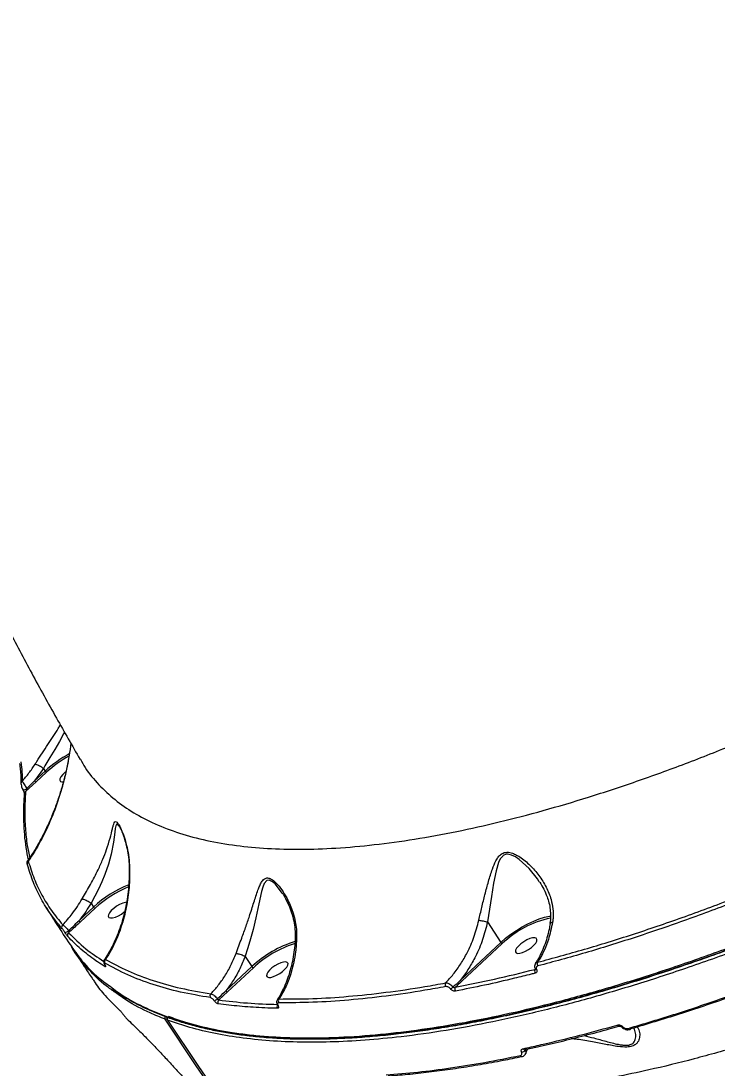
# Model space of a CAD drawing. Header units: millimetres. Extents: x -6104 to 7803, y -6013 to 4803.
# Drawn here: x 214.3 to 464.6, y -1848 to -1471.7 of the extents above; entities that cross this region are included whole.
import ezdxf

# ---------------------------------------------------------------- set-up
doc = ezdxf.new("R2010")
doc.units = ezdxf.units.MM
for name, color, linetype in [('DIKOM_ОБЪЕКТ', 7, 'Continuous'), ('DIKOM_РАЗМЕР_ЗОНА', 7, 'Continuous'), ('DIKOM_РАЗМЕР_ОБЪЕКТА', 7, 'Continuous')]:
    doc.layers.add(name, color=color, linetype=linetype)
doc.styles.add('style1', font='arial.ttf', dxfattribs={"width": 0.8})
doc.dimstyles.new('1-50', dxfattribs={"dimtxt": 300, "dimasz": 200, "dimexe": 100, "dimexo": 0, "dimgap": 100, "dimtad": 1, "dimtxsty": 'style1', "dimcen": 200, "dimclrd": 7, "dimclre": 7, "dimclrt": 7, "dimadec": 1, "dimazin": 2, "dimtfac": 1, "dimtmove": 0, "dimatfit": 2, "dimfxl": 0, "dimlwd": 25, "dimlwe": 18, "dimarcsym": 0})

# ---------------------------------------------------------------- blocks, each defined once
blk = doc.blocks.new('*D10')
at = {"layer": 'Defpoints', "color": 0, "transparency": 16777216}
for p in [(-4094.65, -224.49), (3111.63, -1726.03), (3111.63, -4948.58)]:
    blk.add_point(p, dxfattribs=at)
at = {"layer": 'DIKOM_РАЗМЕР_ОБЪЕКТА', "color": 7, "lineweight": 18, "transparency": 16777216}
for p, q in [((-4094.65, -224.49), (-4094.65, -5048.58)), ((3111.63, -1726.03), (3111.63, -5048.58))]:
    blk.add_line(p, q, dxfattribs=at)
at = {"layer": 'DIKOM_РАЗМЕР_ОБЪЕКТА', "color": 7, "lineweight": 25, "transparency": 16777216}
blk.add_line((-3894.65, -4948.58), (2911.63, -4948.58), dxfattribs=at)
at = {"layer": 'DIKOM_РАЗМЕР_ОБЪЕКТА', "color": 7, "transparency": 16777216}
for points in [[(-3894.65, -4915.24), (-3894.65, -4981.91), (-4094.65, -4948.58)], [(2911.63, -4915.24), (2911.63, -4981.91), (3111.63, -4948.58)]]:
    blk.add_solid(points, dxfattribs=at)
at = {"layer": 'DIKOM_РАЗМЕР_ОБЪЕКТА', "color": 7, "transparency": 16777216, "insert": (-134.24, -4695.4), "char_height": 300, "attachment_point": 5, "style": 'style1'}
blk.add_mtext('7200', dxfattribs=at)
blk = doc.blocks.new('*D12')
at = {"layer": 'Defpoints', "color": 0, "transparency": 16777216}
for p in [(-6103.62, -69.94), (4675.35, -1132.87), (4675.35, -5913.06)]:
    blk.add_point(p, dxfattribs=at)
at = {"layer": 'DIKOM_РАЗМЕР_ЗОНА', "color": 7, "lineweight": 18, "transparency": 16777216}
for p, q in [((-6103.62, -69.94), (-6103.62, -6013.06)), ((4675.35, -1132.87), (4675.35, -6013.06))]:
    blk.add_line(p, q, dxfattribs=at)
at = {"layer": 'DIKOM_РАЗМЕР_ЗОНА', "color": 7, "lineweight": 25, "transparency": 16777216}
blk.add_line((-5903.62, -5913.06), (4475.35, -5913.06), dxfattribs=at)
at = {"layer": 'DIKOM_РАЗМЕР_ЗОНА', "color": 7, "transparency": 16777216}
for points in [[(-5903.62, -5879.73), (-5903.62, -5946.4), (-6103.62, -5913.06)], [(4475.35, -5879.73), (4475.35, -5946.4), (4675.35, -5913.06)]]:
    blk.add_solid(points, dxfattribs=at)
at = {"layer": 'DIKOM_РАЗМЕР_ЗОНА', "color": 7, "transparency": 16777216, "insert": (271.51, -5659.89), "char_height": 300, "attachment_point": 5, "style": 'style1'}
blk.add_mtext('10800', dxfattribs=at)

msp = doc.modelspace()

# ---------------------------------------------------------------- linework, layer by layer
at = {"layer": 'DIKOM_ОБЪЕКТ', "color": 7, "linetype": 'Continuous', "lineweight": 15}
for p, q in [((222.371, -1740.389), (219.181, -1744.819)), ((219.181, -1744.819), (222.964, -1741.3)), ((223.488, -1741.711), (219.705, -1745.23)), ((222.369, -1740.386), (222.371, -1740.389)), ((222.371, -1740.389), (222.964, -1741.3)), ((219.705, -1745.23), (215.943, -1748.711)), ((216.343, -1747.532), (219.181, -1744.819)), ((215.008, -1748.084), (215.005, -1748.076)), ((249.573, -1761.117), (249.499, -1761.013)), ((400.739, -1781.292), (400.639, -1781.125)), ((235.134, -1795.081), (240.403, -1790.179)), ((240.928, -1790.589), (235.658, -1795.492)), ((239.496, -1788.784), (239.499, -1788.787)), ((239.499, -1788.787), (240.403, -1790.179)), ((382.006, -1795.545), (386.797, -1802.921)), ((232.88, -1805.192), (233.124, -1805.565)), ((372.266, -1816.439), (386.797, -1802.921)), ((387.322, -1803.331), (372.79, -1816.85)), ((294.912, -1807.9), (297.302, -1811.579)), ((287.974, -1820.257), (297.302, -1811.579)), ((297.827, -1811.99), (288.499, -1820.667)), ((399.117, -1812.579), (399.161, -1812.52)), ((399.117, -1812.579), (399.204, -1812.533)), ((288.499, -1820.667), (285.361, -1823.568)), ((306.485, -1825.439), (306.48, -1825.429)), ((394.465, -1843.901), (394.425, -1843.911)), ((395.464, -1841.45), (395.498, -1841.447))]:
    msp.add_line(p, q, dxfattribs=at)
at = {"layer": 'DIKOM_ОБЪЕКТ', "color": 7, "linetype": 'Continuous', "lineweight": 15, "flags": 128}
for points in [[(229.897, -1727.276), (229.576, -1727.942), (228.094, -1730.68), (226.409, -1733.613), (224.697, -1736.494), (222.915, -1739.469), (222.369, -1740.386), (222.369, -1740.386), (222.369, -1740.386)], [(230.377, -1741.622), (230.194, -1741.766), (229.318, -1742.563), (228.667, -1743.348), (228.293, -1744.058), (228.226, -1744.635), (228.473, -1745.031), (229.013, -1745.216), (229.471, -1745.218)], [(214.278, -1745.568), (214.276, -1745.595), (214.275, -1745.628)], [(249.499, -1761.013), (249.142, -1760.509), (248.695, -1760.326), (248.374, -1760.941), (248.201, -1761.976), (248.059, -1763.268), (247.588, -1766.921), (246.759, -1771.139), (245.756, -1774.719), (244.412, -1778.509), (243.33, -1781.098), (242.113, -1783.722), (240.823, -1786.284), (239.497, -1788.783), (239.496, -1788.784), (239.496, -1788.784)], [(400.639, -1781.125), (400.02, -1780.091), (397, -1776.317), (393.462, -1773.096), (392.09, -1772.176), (390.658, -1771.488), (389.211, -1771.2), (388.791, -1771.229), (387.698, -1771.669), (387.48, -1771.841), (386.633, -1772.894), (386.02, -1774.198), (385.138, -1777.176), (384.229, -1781.659), (383.439, -1786.405), (382.713, -1790.935), (382, -1795.535), (381.999, -1795.539), (381.999, -1795.539)], [(216.591, -1774.959), (216.513, -1774.802), (216.491, -1774.734)], [(308.19, -1785.16), (306.564, -1782.902), (305.639, -1781.891), (304.683, -1781.073), (303.558, -1780.523), (302.619, -1780.641), (301.698, -1781.768), (301.205, -1783.064), (300.807, -1784.555), (299.837, -1789.042), (298.771, -1794.034), (297.749, -1798.194), (296.559, -1802.503), (295.749, -1805.205), (294.907, -1807.893), (294.907, -1807.895), (294.907, -1807.895)], [(252.282, -1788.486), (251.82, -1788.537), (250.845, -1788.802), (249.764, -1789.269), (248.664, -1789.901), (247.634, -1790.645), (246.758, -1791.442), (246.106, -1792.227), (245.732, -1792.937), (245.666, -1793.513), (245.913, -1793.91), (246.453, -1794.095), (247.242, -1794.053), (248.217, -1793.788), (249.298, -1793.321), (250.398, -1792.689), (251.428, -1791.945), (251.605, -1791.799)], [(386.797, -1802.921), (388.525, -1801.418), (390.408, -1799.964), (392.406, -1798.59), (394.474, -1797.325), (396.568, -1796.197), (398.643, -1795.231), (400.653, -1794.448), (402.555, -1793.864), (404.308, -1793.492), (404.748, -1793.43)], [(399.723, -1802.395), (399.79, -1801.819), (399.543, -1801.422), (399.003, -1801.237), (398.214, -1801.279), (397.239, -1801.544), (396.158, -1802.011), (395.058, -1802.643), (394.028, -1803.387), (393.152, -1804.184), (392.5, -1804.969), (392.126, -1805.678), (392.06, -1806.255), (392.307, -1806.652), (392.847, -1806.837), (393.636, -1806.795), (394.611, -1806.53), (395.692, -1806.062), (396.792, -1805.431), (397.822, -1804.687), (398.698, -1803.89), (399.349, -1803.105), (399.723, -1802.395)], [(310.228, -1811.054), (310.295, -1810.477), (310.048, -1810.081), (309.508, -1809.896), (308.719, -1809.937), (307.744, -1810.203), (306.663, -1810.67), (305.563, -1811.301), (304.533, -1812.046), (303.657, -1812.843), (303.005, -1813.628), (302.631, -1814.337), (302.565, -1814.914), (302.812, -1815.311), (303.352, -1815.496), (304.141, -1815.454), (305.116, -1815.189), (306.197, -1814.721), (307.297, -1814.09), (308.327, -1813.346), (309.203, -1812.549), (309.854, -1811.764), (310.228, -1811.054)], [(244.47, -1810.963), (244.425, -1810.919), (244.401, -1810.883)], [(399.668, -1812.656), (399.513, -1812.66), (399.381, -1812.64), (399.278, -1812.597), (399.209, -1812.532), (399.194, -1812.508)], [(288.102, -1862.919), (276.997, -1846.83), (266.167, -1830.513)], [(266.907, -1830.761), (266.922, -1830.78), (266.988, -1830.822)], [(266.988, -1830.822), (277.819, -1847.138), (288.923, -1863.228)], [(430.292, -1833.272), (430.316, -1833.29), (430.352, -1833.302), (430.399, -1833.304), (430.455, -1833.296), (430.519, -1833.278), (430.592, -1833.25), (430.671, -1833.213)]]:
    msp.add_lwpolyline(points, dxfattribs=at)
at = {"layer": 'DIKOM_ОБЪЕКТ', "color": 7, "linetype": 'Continuous', "lineweight": 15}
for centre, radius, start, end in [((252.206, -1773.343), 43.381, 118.26369, 132.38376), ((251.752, -1772.663), 41.915, 118.83456, 132.40101), ((223.732, -1740.859), 0.886, 209.86768, 254.02981), ((215.12, -1745.666), 0.848, 117.39835, 173.4105), ((219.949, -1744.378), 0.885, 209.86576, 254.04788), ((214.968, -1746.095), 1.989, 271.16777, 313.73988), ((216.324, -1749.498), 0.875, 115.78983, 173.30744), ((217.4, -1774.505), 0.938, 121.53531, 194.16426), ((268.983, -1821.264), 42.226, 112.1804, 132.59533), ((268.796, -1820.972), 41.228, 112.56889, 132.52882), ((241.171, -1789.738), 0.886, 209.86768, 254.02981), ((412.17, -1829.251), 35.907, 102.06991, 133.79064), ((229.879, -1797.366), 0.988, 124.92205, 210.12226), ((229.707, -1796.986), 2.363, 278.75516, 313.99274), ((235.902, -1794.64), 0.886, 209.86768, 254.02981), ((231.956, -1800.25), 0.994, 122.72116, 210.1228), ((324.793, -1841.139), 40.367, 107.22156, 132.92343), ((324.394, -1840.494), 38.966, 107.25761, 132.98614), ((387.565, -1802.479), 0.886, 209.86768, 254.02981), ((245.343, -1809.813), 1.036, 128.37196, 210.19525), ((401.26, -1810.589), 1.355, 155.18585, 214.28882), ((245.335, -1811.098), 0.98, 166.32877, 211.3966), ((298.07, -1811.138), 0.886, 209.86768, 254.02981), ((400.283, -1813.199), 1.32, 152.0119, 214.7327), ((368.06, -1818.089), 1.272, 149.37041, 213.50339), ((373.034, -1815.998), 0.886, 209.86474, 254.03275), ((283.336, -1822.162), 1.115, 135.24275, 211.082), ((288.743, -1819.816), 0.886, 209.86072, 254.03677), ((367.412, -1816.691), 3.178, 294.18758, 315.38048), ((371.505, -1819.696), 1.256, 147.01104, 213.96464), ((282.906, -1821.076), 2.911, 287.36669, 314.08093), ((286.121, -1824.383), 1.115, 132.9859, 211.26919), ((307.942, -1823.986), 1.158, 139.33725, 211.80104), ((307.472, -1825.965), 1.17, 149.23095, 211.54216), ((306.749, -1825.268), 0.314, 212.95467, 264.24808), ((267.055, -1829.966), 1.043, 152.74177, 211.60965), ((266.309, -1829.554), 0.97, 261.59817, 298.0195), ((267.745, -1830.215), 1, 151.89883, 213.05726), ((267.88, -1830.274), 1.047, 151.74637, 211.58993), ((429.195, -1832.345), 0.634, 204.5772, 279.08523), ((433.242, -1833.518), 0.646, 205.1194, 276.04644), ((433.197, -1833.781), 0.396, 286.62888, 325.30332), ((394.356, -1843.236), 0.678, 207.38876, 275.79496), ((394.258, -1840.735), 1.574, 270.62709, 332.74334), ((395.383, -1840.787), 0.666, 206.72444, 278.79192)]:
    msp.add_arc(centre, radius, start, end, dxfattribs=at)
for points, knots in [([(97.814, -1328.169), (97.937, -1329.315), (98.689, -1336.301), (100.373, -1349.11), (102.883, -1366.594), (105.734, -1384.059), (108.89, -1401.501), (112.36, -1418.916), (116.141, -1436.299), (120.232, -1453.645), (124.633, -1470.949), (129.344, -1488.207), (134.362, -1505.415), (139.687, -1522.566), (145.318, -1539.657), (151.253, -1556.683), (157.491, -1573.64), (164.031, -1590.521), (170.871, -1607.323), (178.009, -1624.041), (185.444, -1640.671), (193.173, -1657.206), (201.196, -1673.644), (209.508, -1689.979), (218.115, -1706.204), (226.772, -1721.935), (232.692, -1732.193), (235.542, -1737.131)], [0, 0, 0, 0, 0.0080361, 0.0490173, 0.0900369, 0.1310959, 0.172195, 0.2133349, 0.2545163, 0.2957395, 0.3370052, 0.3783137, 0.4196651, 0.4610598, 0.5024977, 0.543979, 0.5855034, 0.6270708, 0.668681, 0.7103336, 0.7520284, 0.7937647, 0.835542, 0.8773599, 0.9192173, 0.9611139, 1, 1, 1, 1]), ([(892.812, -1505.842), (890.702, -1508.605), (885.018, -1516.048), (874.986, -1528.34), (862.532, -1542.709), (849.086, -1557.324), (834.67, -1572.141), (819.307, -1587.112), (803.336, -1601.908), (786.827, -1616.482), (769.858, -1630.793), (752.154, -1645.074), (733.745, -1659.274), (714.68, -1673.339), (695.377, -1686.961), (675.91, -1700.102), (656.351, -1712.739), (636.382, -1725.076), (616.057, -1737.058), (595.438, -1748.632), (574.98, -1759.544), (554.749, -1769.772), (534.805, -1779.31), (514.823, -1788.312), (494.873, -1796.725), (475.026, -1804.503), (455.718, -1811.475), (437.005, -1817.636), (418.924, -1822.999), (401.182, -1827.652), (383.856, -1831.547), (367.018, -1834.652), (351.715, -1836.802), (337.875, -1838.132), (325.397, -1838.777), (313.481, -1838.812), (302.169, -1838.227), (291.579, -1837.031), (281.761, -1835.234), (273.613, -1833.144), (268.905, -1831.494), (266.988, -1830.822)], [0, 0, 0, 0, 0.0156522, 0.0421681, 0.0687043, 0.0952203, 0.1225063, 0.1498146, 0.1771006, 0.2036165, 0.2301528, 0.2566687, 0.2839548, 0.3112631, 0.3385491, 0.365065, 0.3916013, 0.4181172, 0.4454032, 0.4727115, 0.4999976, 0.5265134, 0.5530497, 0.5795655, 0.6068517, 0.6341599, 0.661446, 0.6879619, 0.714498, 0.7410139, 0.7682999, 0.7956082, 0.8228942, 0.8459723, 0.8690774, 0.8921825, 0.9155065, 0.9388306, 0.9615638, 0.9843486, 1, 1, 1, 1]), ([(865.948, -1592.936), (862.314, -1596.787), (855.043, -1604.494), (843.404, -1616.119), (831.269, -1627.754), (818.441, -1639.533), (804.931, -1651.427), (790.745, -1663.408), (776.107, -1675.282), (760.623, -1687.353), (744.283, -1699.574), (727.1, -1711.89), (709.405, -1724.045), (691.237, -1735.986), (672.65, -1747.666), (654.074, -1758.813), (635.575, -1769.401), (617.213, -1779.418), (598.668, -1789.039), (579.996, -1798.212), (561.261, -1806.892), (542.892, -1814.882), (524.943, -1822.17), (507.457, -1828.761), (490.135, -1834.77), (473.044, -1840.149), (456.253, -1844.862), (441.19, -1848.546), (427.78, -1851.365), (415.881, -1853.488), (404.346, -1855.152), (393.217, -1856.348), (382.544, -1857.073), (372.328, -1857.32), (362.533, -1857.126), (356.417, -1856.592), (353.359, -1856.326)], [0, 0, 0, 0, 0.0277654, 0.0555639, 0.0833624, 0.1111276, 0.1400315, 0.168973, 0.1979143, 0.226818, 0.2582448, 0.2896958, 0.3211227, 0.3534672, 0.3858385, 0.4181831, 0.449506, 0.480853, 0.5121759, 0.5444126, 0.5766757, 0.6089124, 0.640161, 0.6714336, 0.7026821, 0.7348412, 0.7670266, 0.7991857, 0.8241463, 0.849107, 0.8742669, 0.8994268, 0.9244695, 0.9495121, 0.974756, 1, 1, 1, 1]), ([(235.673, -1737.056), (236.215, -1738.058), (238.018, -1741.386), (242.129, -1746.267), (247.935, -1751.71), (254.688, -1756.384), (262.423, -1760.414), (271.174, -1763.744), (280.93, -1766.348), (291.479, -1768.169), (302.767, -1769.219), (314.725, -1769.524), (327.542, -1769.091), (341.212, -1767.888), (355.706, -1765.9), (370.713, -1763.17), (386.17, -1759.723), (402.007, -1755.598), (418.471, -1750.731), (435.53, -1745.107), (453.139, -1738.726), (470.926, -1731.723), (488.825, -1724.133), (506.772, -1716.005), (525.042, -1707.214), (543.584, -1697.76), (562.339, -1687.664), (579.595, -1677.872), (595.325, -1668.569), (604.767, -1662.719), (609.493, -1659.791)], [0, 0, 0, 0, 0.0161443, 0.0536237, 0.0900464, 0.1264971, 0.1629198, 0.2003996, 0.2379099, 0.2753896, 0.3118389, 0.3483161, 0.3847653, 0.4222704, 0.4598059, 0.4973111, 0.5338203, 0.5703575, 0.6068667, 0.6444314, 0.6820266, 0.7195914, 0.7561919, 0.7928202, 0.8294207, 0.8670768, 0.9047632, 0.9424195, 0.9711827, 1, 1, 1, 1]), ([(246.893, -1819.081), (247.795, -1819.785), (251.108, -1822.373), (257.962, -1826.014), (267.322, -1829.955), (277.664, -1833.001), (288.827, -1835.24), (301.016, -1836.692), (314.225, -1837.322), (328.434, -1837.106), (343.156, -1836.063), (358.29, -1834.25), (373.733, -1831.738), (389.918, -1828.466), (406.823, -1824.414), (424.408, -1819.577), (442.533, -1813.987), (461.154, -1807.645), (480.213, -1800.569), (499.778, -1792.727), (519.801, -1784.112), (540.223, -1774.737), (560.593, -1764.808), (580.842, -1754.373), (600.908, -1743.488), (621.115, -1731.976), (641.4, -1719.852), (661.685, -1707.137), (680.358, -1694.92), (692.123, -1686.827), (697.326, -1683.249)], [0, 0, 0, 0, 0.0140766, 0.0516775, 0.0892479, 0.1257578, 0.1622958, 0.1988057, 0.2363761, 0.273977, 0.3115474, 0.3467428, 0.3819632, 0.4171586, 0.4533004, 0.4894695, 0.5256113, 0.5621213, 0.5986594, 0.6351694, 0.6727399, 0.7103409, 0.7479113, 0.7844214, 0.8209595, 0.8574694, 0.8950399, 0.932641, 0.9702113, 1, 1, 1, 1]), ([(246.979, -1819.402), (247.581, -1819.848), (249.378, -1821.178), (252.646, -1823.192), (256.768, -1825.458), (261.165, -1827.534), (265.822, -1829.429), (270.73, -1831.138), (275.869, -1832.652), (281.22, -1833.965), (286.775, -1835.076), (292.538, -1835.986), (298.508, -1836.696), (304.688, -1837.207), (311.079, -1837.52), (317.682, -1837.634), (324.5, -1837.55), (331.534, -1837.267), (338.788, -1836.785), (346.247, -1836.105), (353.879, -1835.229), (361.658, -1834.16), (369.572, -1832.9), (377.627, -1831.449), (385.824, -1829.807), (394.164, -1827.974), (402.645, -1825.951), (411.269, -1823.738), (420.034, -1821.335), (428.942, -1818.741), (437.992, -1815.956), (447.176, -1812.984), (456.467, -1809.831), (465.837, -1806.509), (475.268, -1803.022), (484.756, -1799.373), (494.302, -1795.562), (503.905, -1791.589), (513.567, -1787.454), (523.286, -1783.158), (533.062, -1778.7), (542.895, -1774.081), (552.786, -1769.299), (562.73, -1764.357), (572.703, -1759.268), (582.674, -1754.046), (592.618, -1748.704), (602.527, -1743.248), (612.401, -1737.677), (622.243, -1731.99), (632.051, -1726.187), (641.826, -1720.27), (651.567, -1714.237), (661.275, -1708.093), (670.942, -1701.824), (677.758, -1697.343), (681.328, -1694.927), (681.711, -1694.668)], [0, 0, 0, 0, 0.0093141, 0.027793, 0.0463397, 0.0649742, 0.0837159, 0.1025568, 0.1213784, 0.1400951, 0.1587398, 0.177332, 0.1958914, 0.2144377, 0.2329913, 0.2515656, 0.270181, 0.2888583, 0.307618, 0.3264756, 0.345328, 0.3640494, 0.3827102, 0.4013252, 0.4199094, 0.4384781, 0.4570464, 0.4756263, 0.4942311, 0.5128756, 0.5315751, 0.5503443, 0.5691365, 0.5878684, 0.606536, 0.6251542, 0.6437379, 0.6623023, 0.6808623, 0.6994313, 0.718021, 0.7366461, 0.7553219, 0.774063, 0.7928535, 0.8116059, 0.8302855, 0.8489119, 0.8675001, 0.8860651, 0.9046218, 0.9231847, 0.941764, 0.9603744, 0.979031, 0.9977482, 1, 1, 1, 1]), ([(267.238, -1829.435), (269.15, -1830.105), (274.342, -1831.924), (283.642, -1834.228), (295.359, -1836.129), (308.015, -1837.204), (321.531, -1837.464), (335.852, -1836.903), (350.938, -1835.516), (366.779, -1833.288), (383.335, -1830.239), (400.547, -1826.388), (418.334, -1821.752), (436.615, -1816.352), (455.337, -1810.198), (474.476, -1803.285), (493.993, -1795.641), (513.824, -1787.294), (533.876, -1778.285), (554.057, -1768.655), (574.303, -1758.429), (594.583, -1747.611), (614.859, -1736.23), (635.078, -1724.335), (655.117, -1711.948), (670.473, -1702.138), (679.018, -1696.346), (681.068, -1694.956)], [0, 0, 0, 0, 0.0243384, 0.0660693, 0.1079317, 0.149861, 0.1917903, 0.2336527, 0.2753836, 0.3171145, 0.3589768, 0.4009062, 0.4428355, 0.4846979, 0.5264287, 0.5681596, 0.6100221, 0.6519514, 0.6938809, 0.7357433, 0.7774742, 0.8192051, 0.8610675, 0.9029969, 0.9449263, 0.9867888, 1, 1, 1, 1]), ([(219.367, -1738.809), (219.572, -1738.487), (220.407, -1737.18), (221.959, -1734.815), (223.98, -1731.769), (225.904, -1728.82), (227.44, -1726.431), (228.182, -1725.145), (228.43, -1724.714)], [0, 0, 0, 0, 0.0678155, 0.2756808, 0.4836852, 0.6899018, 0.8962484, 1, 1, 1, 1]), ([(232.147, -1731.205), (231.999, -1732.76), (231.811, -1734.728), (231.438, -1736.583), (231.36, -1736.972)], [0, 0, 0, 0, 0.79038072, 1, 1, 1, 1]), ([(214.256, -1737.972), (214.402, -1739.247), (214.695, -1741.815), (214.718, -1743.876), (214.73, -1744.913)], [0, 0, 0, 0, 0.4964838, 1, 1, 1, 1]), ([(231.322, -1737.122), (231.31, -1737.199), (231.059, -1738.79), (230.39, -1741.836), (229.275, -1746.287), (227.913, -1750.73), (226.326, -1755.165), (224.506, -1759.559), (222.471, -1763.89), (220.233, -1768.039), (218.277, -1771.307), (217.018, -1773.073), (216.618, -1773.635)], [0, 0, 0, 0, 0.0053457, 0.1105495, 0.2189648, 0.3318366, 0.4484637, 0.5684599, 0.6923329, 0.8185683, 0.9423166, 1, 1, 1, 1]), ([(231.36, -1736.972), (231.069, -1738.58), (230.416, -1742.183), (228.688, -1748.703), (226.102, -1756.423), (222.444, -1764.592), (219.252, -1770.22), (217.308, -1773.112), (216.909, -1773.705)], [0, 0, 0, 0, 0.1129129, 0.2529152, 0.4820071, 0.7116976, 0.9408618, 1, 1, 1, 1]), ([(213.788, -1738.637), (213.876, -1739.344), (214.074, -1740.93), (214.226, -1743.113), (214.294, -1744.722), (214.268, -1745.454), (214.264, -1745.569)], [0, 0, 0, 0, 0.2689599, 0.6038986, 0.9381699, 1, 1, 1, 1]), ([(214.73, -1744.913), (215.557, -1743.962), (217.219, -1742.052), (218.649, -1739.893), (219.367, -1738.809)], [0, 0, 0, 0, 0.4978567, 1, 1, 1, 1]), ([(219.367, -1738.809), (219.392, -1738.811), (219.468, -1738.819), (219.726, -1738.866), (220.213, -1739.023), (220.928, -1739.368), (221.699, -1739.837), (222.136, -1740.195), (222.369, -1740.386)], [0, 0, 0, 0, 0.0343252, 0.1061162, 0.3220879, 0.5380421, 0.7540148, 1, 1, 1, 1]), ([(214.286, -1745.628), (214.282, -1745.688), (214.265, -1745.993), (214.377, -1746.52), (214.609, -1747.249), (214.841, -1747.796), (214.997, -1748.053), (215.037, -1748.118)], [0, 0, 0, 0, 0.0842838, 0.4266939, 0.6937563, 0.9216132, 1, 1, 1, 1]), ([(214.73, -1744.913), (214.837, -1745.104), (215.035, -1745.455), (215.496, -1746.205), (215.936, -1746.904), (216.205, -1747.319), (216.343, -1747.532)], [0, 0, 0, 0, 0.33122076, 0.60780263, 0.79833455, 1, 1, 1, 1]), ([(215.007, -1748.084), (215.043, -1748.149), (215.124, -1748.299), (215.241, -1748.568), (215.353, -1748.88), (215.431, -1749.178), (215.455, -1749.384), (215.454, -1749.4), (215.453, -1749.406)], [0, 0, 0, 0, 0.1050156, 0.2417596, 0.4135482, 0.6312961, 0.8626447, 1, 1, 1, 1]), ([(215.484, -1749.398), (215.386, -1750.699), (215.161, -1753.709), (215.133, -1758.258), (215.34, -1763.063), (215.853, -1767.69), (216.378, -1771.073), (216.819, -1772.866), (216.907, -1773.222)], [0, 0, 0, 0, 0.1527546, 0.3533183, 0.5531655, 0.7520681, 0.9507967, 1, 1, 1, 1]), ([(215.943, -1748.711), (215.811, -1750.962), (215.548, -1755.466), (215.791, -1761.895), (216.379, -1767.586), (217.127, -1770.996), (217.446, -1772.451)], [0, 0, 0, 0, 0.2664146, 0.5328282, 0.8007078, 1, 1, 1, 1]), ([(216.343, -1747.532), (216.35, -1747.569), (216.362, -1747.63), (216.359, -1747.767), (216.319, -1747.983), (216.198, -1748.302), (216.058, -1748.549), (215.96, -1748.687), (215.943, -1748.711)], [0, 0, 0, 0, 0.0726834, 0.1228203, 0.2789743, 0.5490478, 0.9247235, 1, 1, 1, 1]), ([(236.278, -1787.284), (236.335, -1787.185), (236.853, -1786.291), (237.863, -1784.551), (239.314, -1781.993), (240.722, -1779.378), (242.257, -1776.33), (243.758, -1772.978), (245.231, -1769.142), (246.365, -1765.348), (247.044, -1762.545), (247.471, -1760.806), (247.801, -1759.831), (248.207, -1759.329), (248.803, -1759.605), (249.623, -1760.752), (250.631, -1762.873), (251.633, -1765.682), (252.478, -1768.881), (253.111, -1772.345), (253.256, -1774.827), (253.328, -1776.068)], [0, 0, 0, 0, 0.0056293, 0.0508112, 0.0960129, 0.1438704, 0.1917637, 0.2633138, 0.3349759, 0.4270904, 0.5191815, 0.5590182, 0.5987819, 0.6438182, 0.6799267, 0.7160699, 0.7691209, 0.8237207, 0.8784541, 0.9392297, 1, 1, 1, 1]), ([(249.525, -1760.995), (249.54, -1761.015), (249.603, -1761.103), (249.837, -1761.5), (250.187, -1762.205), (250.636, -1763.252), (251.154, -1764.649), (251.729, -1766.452), (252.324, -1768.759), (252.834, -1771.528), (253.148, -1774.102), (253.162, -1775.709), (253.167, -1776.241)], [0, 0, 0, 0, 0.01658791, 0.07047705, 0.13580883, 0.21459643, 0.30913092, 0.42221589, 0.55848457, 0.73139049, 0.91114854, 1, 1, 1, 1]), ([(378.899, -1794.919), (379.253, -1793.371), (379.962, -1790.271), (381.142, -1785.577), (382.352, -1780.927), (383.608, -1776.841), (384.772, -1773.961), (385.849, -1772.203), (386.935, -1771.062), (388.52, -1770.361), (390.395, -1770.576), (392.134, -1771.287), (394.479, -1772.662), (397.42, -1775.101), (400.608, -1778.805), (403.211, -1782.914), (404.87, -1786.992), (405.632, -1790.821), (405.701, -1793.577), (405.479, -1795.17), (405.418, -1795.606)], [0, 0, 0, 0, 0.0712988, 0.1426961, 0.2203435, 0.2979612, 0.3555871, 0.3853422, 0.4149613, 0.4491141, 0.4886717, 0.5175514, 0.546513, 0.6250136, 0.7037145, 0.7839243, 0.8640154, 0.9212534, 0.9784141, 1, 1, 1, 1]), ([(216.609, -1773.628), (216.564, -1773.7), (216.469, -1773.852), (216.416, -1774.102), (216.412, -1774.339), (216.439, -1774.54), (216.477, -1774.667), (216.497, -1774.732)], [0, 0, 0, 0, 0.1646716, 0.347717, 0.5304204, 0.7588747, 1, 1, 1, 1]), ([(229.024, -1797.862), (227.63, -1796.194), (224.84, -1792.858), (221.454, -1787.307), (218.608, -1781.395), (217.263, -1777.105), (216.591, -1774.959)], [0, 0, 0, 0, 0.2490972, 0.4981944, 0.7490975, 1, 1, 1, 1]), ([(216.619, -1773.636), (216.661, -1773.612), (216.718, -1773.578), (216.868, -1773.678), (216.909, -1773.705)], [0, 0, 0, 0, 0.72505391, 1, 1, 1, 1]), ([(216.909, -1773.705), (217.575, -1775.831), (218.906, -1780.081), (221.731, -1785.97), (225.11, -1791.526), (227.912, -1794.88), (229.313, -1796.556)], [0, 0, 0, 0, 0.2490969, 0.4981944, 0.7490971, 1, 1, 1, 1]), ([(253.328, -1776.068), (253.337, -1777.514), (253.362, -1781.456), (252.717, -1787.705), (251.452, -1793.679), (249.952, -1798.471), (248.456, -1802.228), (246.728, -1805.782), (245.376, -1807.928), (244.7, -1809)], [0, 0, 0, 0, 0.1128027, 0.3073761, 0.5062356, 0.6280295, 0.7498296, 0.8749161, 1, 1, 1, 1]), ([(253.328, -1776.068), (253.313, -1776.079), (253.226, -1776.138), (253.221, -1776.2), (253.217, -1776.252)], [0, 0, 0, 0, 0.17780799, 1, 1, 1, 1]), ([(253.177, -1776.252), (253.19, -1776.648), (253.245, -1778.259), (253.132, -1781.065), (252.837, -1784.674), (252.318, -1788.276), (251.594, -1791.85), (250.661, -1795.364), (249.522, -1798.781), (248.186, -1802.075), (246.653, -1805.189), (245.316, -1807.561), (244.441, -1808.797), (244.191, -1809.149)], [0, 0, 0, 0, 0.0306023, 0.1243225, 0.2205918, 0.3195291, 0.4210935, 0.5250472, 0.6309426, 0.7382858, 0.8472848, 0.9565475, 1, 1, 1, 1]), ([(291.606, -1806.823), (291.948, -1805.915), (292.631, -1804.099), (293.867, -1800.8), (295.229, -1797.005), (296.776, -1792.476), (298.209, -1787.872), (299.356, -1784.374), (300.261, -1782.136), (301.015, -1780.748), (301.958, -1779.783), (303.23, -1779.653), (304.773, -1780.358), (306.631, -1782.092), (308.559, -1784.648), (310.582, -1788.176), (312.363, -1792.634), (313.359, -1797.278), (313.391, -1800.193), (313.402, -1801.233)], [0, 0, 0, 0, 0.0447764, 0.0895818, 0.1609592, 0.2324506, 0.3238544, 0.4152109, 0.4505987, 0.4859282, 0.5329408, 0.5664222, 0.5998012, 0.6530914, 0.7108118, 0.7686693, 0.8592879, 0.9497921, 1, 1, 1, 1]), ([(400.796, -1781.255), (401.302, -1782.088), (402.32, -1783.762), (403.41, -1786.271), (404.182, -1788.708), (404.609, -1791.071), (404.7, -1793.499), (404.633, -1795.195), (404.439, -1796.06), (404.425, -1796.124)], [0, 0, 0, 0, 0.18318303, 0.36826002, 0.51762503, 0.67529887, 0.83340723, 0.98768571, 1, 1, 1, 1]), ([(229.313, -1796.556), (230.491, -1795.269), (233.067, -1792.456), (235.148, -1789.103), (236.278, -1787.284)], [0, 0, 0, 0, 0.45744375, 1, 1, 1, 1]), ([(236.278, -1787.284), (236.298, -1787.283), (236.432, -1787.278), (236.773, -1787.327), (237.395, -1787.531), (238.127, -1787.875), (238.873, -1788.31), (239.289, -1788.626), (239.496, -1788.784)], [0, 0, 0, 0, 0.0319478, 0.204856, 0.4036466, 0.6024358, 0.8012262, 1, 1, 1, 1]), ([(308.2, -1785.15), (308.3, -1785.294), (308.844, -1786.08), (309.743, -1787.74), (310.861, -1790.189), (311.829, -1792.954), (312.523, -1795.888), (312.914, -1798.803), (312.896, -1800.717), (312.888, -1801.617)], [0, 0, 0, 0, 0.0321155, 0.1761956, 0.3317882, 0.5006334, 0.6790832, 0.848952, 1, 1, 1, 1]), ([(400.03, -1810.02), (405.614, -1808.512), (416.781, -1805.497), (434.172, -1800.084), (451.969, -1794.073), (464.169, -1789.49), (470.27, -1787.199)], [0, 0, 0, 0, 0.248597, 0.4971939, 0.7485972, 1, 1, 1, 1]), ([(223.389, -1790.326), (224.66, -1792.368), (227.421, -1796.802), (230.274, -1801.186), (231.813, -1803.551)], [0, 0, 0, 0, 0.4604118, 1, 1, 1, 1]), ([(239.499, -1788.787), (238.288, -1790.7), (236.909, -1792.877), (235.326, -1794.842), (235.134, -1795.081)], [0, 0, 0, 0, 0.8785747, 1, 1, 1, 1]), ([(470.541, -1788.478), (464.495, -1790.75), (452.402, -1795.294), (434.625, -1801.307), (417.121, -1806.765), (405.801, -1809.823), (400.14, -1811.352)], [0, 0, 0, 0, 0.2485964, 0.497193, 0.7485966, 1, 1, 1, 1]), ([(366.966, -1817.441), (367.903, -1816.426), (369.847, -1814.319), (372.444, -1810.68), (374.996, -1806.258), (377.316, -1801.019), (378.367, -1796.967), (378.899, -1794.919)], [0, 0, 0, 0, 0.1665428, 0.3455495, 0.5267601, 0.7607838, 1, 1, 1, 1]), ([(378.899, -1794.919), (378.933, -1794.923), (379.147, -1794.95), (379.637, -1795.025), (380.421, -1795.171), (381.265, -1795.352), (381.754, -1795.477), (381.999, -1795.539)], [0, 0, 0, 0, 0.0429077, 0.2679924, 0.5119966, 0.7560038, 1, 1, 1, 1]), ([(230.067, -1799.321), (229.975, -1799.182), (229.792, -1798.904), (229.513, -1798.501), (229.259, -1798.152), (229.102, -1797.952), (229.039, -1797.879), (229.024, -1797.862)], [0, 0, 0, 0, 0.22109354, 0.44185643, 0.67448453, 0.92513551, 1, 1, 1, 1]), ([(229.313, -1796.556), (229.347, -1796.574), (229.494, -1796.653), (229.829, -1796.916), (230.335, -1797.418), (230.865, -1798.027), (231.186, -1798.465), (231.348, -1798.686)], [0, 0, 0, 0, 0.073518, 0.3198282, 0.550778, 0.7734323, 1, 1, 1, 1]), ([(231.348, -1798.686), (232.371, -1797.724), (233.641, -1796.531), (234.891, -1795.317), (235.134, -1795.081)], [0, 0, 0, 0, 0.8058844, 1, 1, 1, 1]), ([(231.348, -1798.686), (231.368, -1798.733), (231.39, -1798.788), (231.424, -1798.904), (231.45, -1799.041), (231.456, -1799.219), (231.441, -1799.341), (231.422, -1799.4), (231.418, -1799.414)], [0, 0, 0, 0, 0.1600123, 0.1864541, 0.3964829, 0.6399067, 0.9173361, 1, 1, 1, 1]), ([(235.658, -1795.492), (235.411, -1795.721), (234.001, -1797.029), (232.585, -1798.336), (231.418, -1799.414)], [0, 0, 0, 0, 0.1757245, 1, 1, 1, 1]), ([(382.006, -1795.545), (381.479, -1797.667), (380.415, -1801.959), (378.037, -1807.493), (375.376, -1812.227), (373.439, -1814.971), (372.354, -1816.329), (372.266, -1816.439)], [0, 0, 0, 0, 0.2754336, 0.5570796, 0.7677976, 0.9811394, 1, 1, 1, 1]), ([(381.999, -1795.539), (382, -1795.54), (382.003, -1795.541), (382.005, -1795.543), (382.006, -1795.545)], [0, 0, 0, 0, 0.4068736, 1, 1, 1, 1]), ([(404.538, -1796.149), (404.421, -1796.844), (404.126, -1798.594), (403.425, -1801.25), (402.475, -1804.117), (401.325, -1806.795), (400.232, -1808.929), (399.466, -1810.069), (399.198, -1810.467)], [0, 0, 0, 0, 0.12550008, 0.31605668, 0.50812586, 0.70140997, 0.89551654, 1, 1, 1, 1]), ([(405.418, -1795.606), (404.971, -1797.742), (404.234, -1801.258), (402.513, -1805.623), (401.151, -1808.276), (400.258, -1809.665), (400.03, -1810.02)], [0, 0, 0, 0, 0.3957866, 0.6516329, 0.9109947, 1, 1, 1, 1]), ([(405.418, -1795.606), (405.384, -1795.614), (405.234, -1795.647), (404.928, -1795.752), (404.639, -1795.928), (404.616, -1796.1), (404.608, -1796.162)], [0, 0, 0, 0, 0.0722511, 0.3161088, 0.749944, 1, 1, 1, 1]), ([(231.096, -1800.749), (231.081, -1800.733), (231.018, -1800.664), (230.864, -1800.471), (230.614, -1800.13), (230.337, -1799.733), (230.157, -1799.459), (230.067, -1799.321)], [0, 0, 0, 0, 0.0733254, 0.3225141, 0.555045, 0.7773764, 1, 1, 1, 1]), ([(244.499, -1811.608), (244.274, -1811.469), (243.147, -1810.771), (240.133, -1808.77), (235.719, -1805.407), (232.638, -1802.303), (231.096, -1800.749)], [0, 0, 0, 0, 0.0441438, 0.2207211, 0.610016, 1, 1, 1, 1]), ([(231.418, -1799.414), (233.392, -1801.396), (237.136, -1805.153), (241.814, -1808.245), (244.024, -1809.707)], [0, 0, 0, 0, 0.5273794, 1, 1, 1, 1]), ([(312.887, -1801.617), (312.881, -1801.837), (312.845, -1803.2), (312.577, -1805.643), (312.075, -1808.926), (311.351, -1812.109), (310.432, -1815.168), (309.324, -1818.077), (308.021, -1820.774), (307.025, -1822.588), (306.424, -1823.422), (306.363, -1823.508)], [0, 0, 0, 0, 0.02557644, 0.15834801, 0.29287703, 0.42905759, 0.56665203, 0.70529628, 0.84456439, 0.98398841, 1, 1, 1, 1]), ([(313.402, -1801.233), (313.295, -1802.94), (313.107, -1805.948), (312.391, -1810.048), (311.332, -1814.25), (309.674, -1818.834), (307.94, -1821.755), (307.063, -1823.231)], [0, 0, 0, 0, 0.2022622, 0.3564054, 0.5119913, 0.7532497, 1, 1, 1, 1]), ([(313.402, -1801.233), (313.385, -1801.24), (313.212, -1801.303), (312.978, -1801.428), (312.96, -1801.563), (312.952, -1801.621)], [0, 0, 0, 0, 0.0597391, 0.5992129, 1, 1, 1, 1]), ([(231.866, -1803.517), (233.261, -1805.536), (236.264, -1809.885), (241.317, -1815.062), (245.324, -1817.95), (246.893, -1819.081)], [0, 0, 0, 0, 0.3453657, 0.7436847, 1, 1, 1, 1]), ([(248.246, -1820.887), (247.124, -1820.125), (243.491, -1817.658), (238.468, -1812.585), (234.295, -1807.762), (232.625, -1804.687), (232.349, -1804.178)], [0, 0, 0, 0, 0.1667574, 0.5398682, 0.9238164, 1, 1, 1, 1]), ([(233.269, -1805.787), (234.685, -1807.973), (236.954, -1811.477), (239.294, -1814.93), (240.174, -1816.229)], [0, 0, 0, 0, 0.6239603, 1, 1, 1, 1]), ([(244.211, -1809.173), (244.16, -1809.256), (244.053, -1809.431), (244.009, -1809.734), (244.033, -1810.046), (244.147, -1810.408), (244.297, -1810.725), (244.455, -1810.97), (244.482, -1811.011)], [0, 0, 0, 0, 0.1303534, 0.2749063, 0.4229667, 0.6122568, 0.9350824, 1, 1, 1, 1]), ([(244.23, -1809.172), (244.238, -1809.148), (244.284, -1809.002), (244.484, -1808.981), (244.67, -1808.998), (244.7, -1809)], [0, 0, 0, 0, 0.1437138, 0.8609404, 1, 1, 1, 1]), ([(244.7, -1809), (247.33, -1810.43), (252.59, -1813.289), (261.669, -1816.697), (271.539, -1819.502), (278.876, -1820.752), (282.544, -1821.377)], [0, 0, 0, 0, 0.2485951, 0.4971902, 0.7485955, 1, 1, 1, 1]), ([(282.544, -1821.377), (282.579, -1821.341), (283.513, -1820.377), (285.273, -1818.352), (287.669, -1814.953), (289.856, -1811.125), (291.02, -1808.264), (291.606, -1806.823)], [0, 0, 0, 0, 0.0088991, 0.2417825, 0.4772798, 0.7368261, 1, 1, 1, 1]), ([(294.912, -1807.9), (294.294, -1809.406), (293.051, -1812.44), (290.707, -1816.588), (288.866, -1819.06), (287.974, -1820.257)], [0, 0, 0, 0, 0.33721305, 0.67913159, 1, 1, 1, 1]), ([(291.606, -1806.823), (291.631, -1806.825), (291.74, -1806.833), (292.05, -1806.877), (292.629, -1807.013), (293.408, -1807.259), (294.215, -1807.566), (294.676, -1807.785), (294.907, -1807.895)], [0, 0, 0, 0, 0.0350398, 0.1552554, 0.3664417, 0.5776246, 0.7888162, 1, 1, 1, 1]), ([(294.907, -1807.895), (294.908, -1807.896), (294.91, -1807.897), (294.911, -1807.899), (294.912, -1807.9)], [0, 0, 0, 0, 0.6779945, 1, 1, 1, 1]), ([(399.294, -1810.534), (399.351, -1810.442), (399.507, -1810.191), (399.827, -1810.087), (400.03, -1810.02)], [0, 0, 0, 0, 0.3630527, 1, 1, 1, 1]), ([(432.657, -1833.793), (438.393, -1832.077), (449.863, -1828.646), (467.656, -1822.621), (485.819, -1816.01), (498.227, -1811.037), (504.43, -1808.551)], [0, 0, 0, 0, 0.2485945, 0.4971897, 0.7485947, 1, 1, 1, 1]), ([(505.132, -1808.825), (499.012, -1811.278), (486.77, -1816.185), (468.711, -1822.768), (450.885, -1828.812), (439.31, -1832.275), (433.522, -1834.007)], [0, 0, 0, 0, 0.2485952, 0.4971903, 0.7485951, 1, 1, 1, 1]), ([(244.447, -1810.334), (244.371, -1810.302), (244.237, -1810.244), (244.209, -1810.383), (244.279, -1810.616), (244.406, -1810.847), (244.47, -1810.963)], [0, 0, 0, 0, 0.3292113, 0.5797759, 0.788584, 1, 1, 1, 1]), ([(244.399, -1810.884), (244.426, -1810.929), (244.486, -1811.031), (244.532, -1811.134), (244.538, -1811.15), (244.54, -1811.157)], [0, 0, 0, 0, 0.2960783, 0.6777295, 1, 1, 1, 1]), ([(282.381, -1822.738), (278.744, -1822.119), (271.47, -1820.882), (261.599, -1818.095), (252.449, -1814.679), (247.115, -1811.783), (244.447, -1810.334)], [0, 0, 0, 0, 0.2485947, 0.49719, 0.7485951, 1, 1, 1, 1]), ([(244.47, -1810.963), (244.536, -1811.085), (244.668, -1811.326), (244.74, -1811.568), (244.706, -1811.69), (244.593, -1811.664), (244.509, -1811.614), (244.499, -1811.608)], [0, 0, 0, 0, 0.2147596, 0.4259238, 0.6817172, 0.9641542, 1, 1, 1, 1]), ([(370.451, -1819.012), (375.118, -1818.08), (384.462, -1816.213), (394.228, -1813.791), (399.117, -1812.579)], [0, 0, 0, 0, 0.4994493, 1, 1, 1, 1]), ([(399.272, -1810.553), (399.228, -1810.605), (399.034, -1810.834), (398.936, -1811.383), (398.967, -1812.004), (399.149, -1812.359), (399.22, -1812.497)], [0, 0, 0, 0, 0.1000779, 0.4418466, 0.7820426, 1, 1, 1, 1]), ([(399.188, -1812.501), (399.197, -1812.517), (399.223, -1812.567), (399.224, -1812.604), (399.225, -1812.596), (399.225, -1812.594)], [0, 0, 0, 0, 0.2607085, 0.8240835, 1, 1, 1, 1]), ([(399.668, -1812.656), (399.682, -1812.687), (399.758, -1812.853), (399.826, -1813.159), (399.762, -1813.524), (399.554, -1813.814), (399.317, -1813.905), (399.198, -1813.951)], [0, 0, 0, 0, 0.0535529, 0.2897887, 0.5263538, 0.763118, 1, 1, 1, 1]), ([(400.14, -1811.352), (400.021, -1811.398), (399.782, -1811.491), (399.573, -1811.783), (399.508, -1812.15), (399.576, -1812.458), (399.653, -1812.625), (399.668, -1812.656)], [0, 0, 0, 0, 0.2363804, 0.4725888, 0.7091386, 0.9458459, 1, 1, 1, 1]), ([(240.196, -1816.214), (240.441, -1816.612), (241.709, -1818.666), (244.792, -1822.464), (248.031, -1825.586), (249.835, -1827.325)], [0, 0, 0, 0, 0.0959257, 0.4962911, 1, 1, 1, 1]), ([(307.063, -1823.231), (311.072, -1823.22), (319.088, -1823.196), (331.94, -1822.364), (345.387, -1820.931), (357.154, -1819.211), (364.478, -1817.89), (366.966, -1817.441)], [0, 0, 0, 0, 0.22031062, 0.44062124, 0.66308345, 0.88554473, 1, 1, 1, 1]), ([(366.966, -1817.441), (367.03, -1817.438), (367.279, -1817.427), (367.784, -1817.532), (368.468, -1817.853), (369.137, -1818.327), (369.495, -1818.724), (369.674, -1818.923)], [0, 0, 0, 0, 0.081206, 0.3161515, 0.5445947, 0.7718116, 1, 1, 1, 1]), ([(369.674, -1818.923), (369.73, -1818.87), (370.6, -1818.049), (371.461, -1817.217), (372.266, -1816.439)], [0, 0, 0, 0, 0.0646493, 1, 1, 1, 1]), ([(372.79, -1816.85), (372.285, -1817.318), (371.507, -1818.039), (370.725, -1818.76), (370.451, -1819.012)], [0, 0, 0, 0, 0.6494663, 1, 1, 1, 1]), ([(399.198, -1813.951), (398.698, -1814.078), (396.199, -1814.714), (390.077, -1816.219), (380.934, -1818.32), (373.955, -1819.705), (370.463, -1820.398)], [0, 0, 0, 0, 0.0507676, 0.2538477, 0.6266955, 1, 1, 1, 1]), ([(266.167, -1830.513), (264.338, -1829.771), (259.411, -1827.772), (253.326, -1824.634), (249.581, -1821.872), (248.246, -1820.887)], [0, 0, 0, 0, 0.2752981, 0.7416945, 1, 1, 1, 1]), ([(282.544, -1821.377), (282.574, -1821.381), (282.753, -1821.407), (283.152, -1821.561), (283.765, -1821.963), (284.397, -1822.518), (284.753, -1822.951), (284.931, -1823.167)], [0, 0, 0, 0, 0.0479844, 0.2861556, 0.5242696, 0.7620849, 1, 1, 1, 1]), ([(284.931, -1823.167), (285.814, -1822.333), (286.835, -1821.369), (287.839, -1820.389), (287.974, -1820.257)], [0, 0, 0, 0, 0.8649481, 1, 1, 1, 1]), ([(367, -1818.791), (364.506, -1819.241), (357.212, -1820.556), (345.506, -1822.27), (332.064, -1823.711), (319.13, -1824.558), (311.015, -1824.583), (306.958, -1824.596)], [0, 0, 0, 0, 0.1144543, 0.3347651, 0.5550755, 0.7775378, 1, 1, 1, 1]), ([(368.714, -1819.59), (368.606, -1819.47), (368.391, -1819.231), (367.973, -1818.962), (367.537, -1818.796), (367.208, -1818.761), (367.043, -1818.785), (367, -1818.791)], [0, 0, 0, 0, 0.2256625, 0.4513549, 0.6801867, 0.9176029, 1, 1, 1, 1]), ([(370.463, -1820.398), (370.42, -1820.405), (370.249, -1820.43), (369.911, -1820.395), (369.466, -1820.226), (369.041, -1819.953), (368.823, -1819.711), (368.714, -1819.59)], [0, 0, 0, 0, 0.0825674, 0.321721, 0.5513135, 0.7756182, 1, 1, 1, 1]), ([(369.674, -1818.923), (369.709, -1818.956), (369.75, -1818.993), (369.853, -1819.047), (369.984, -1819.088), (370.185, -1819.092), (370.343, -1819.058), (370.429, -1819.022), (370.451, -1819.012)], [0, 0, 0, 0, 0.1722813, 0.1986718, 0.412009, 0.6483709, 0.9085911, 1, 1, 1, 1]), ([(283.775, -1823.854), (283.671, -1823.721), (283.463, -1823.455), (283.094, -1823.111), (282.736, -1822.859), (282.503, -1822.76), (282.399, -1822.741), (282.381, -1822.738)], [0, 0, 0, 0, 0.2377252, 0.4754875, 0.7137257, 0.9520139, 1, 1, 1, 1]), ([(285.168, -1824.962), (285.15, -1824.959), (285.045, -1824.941), (284.811, -1824.843), (284.453, -1824.593), (284.086, -1824.252), (283.879, -1823.987), (283.775, -1823.854)], [0, 0, 0, 0, 0.0489227, 0.2870965, 0.5249592, 0.7625367, 1, 1, 1, 1]), ([(284.931, -1823.167), (284.964, -1823.213), (285.03, -1823.304), (285.144, -1823.425), (285.254, -1823.517), (285.324, -1823.557), (285.356, -1823.566), (285.361, -1823.568)], [0, 0, 0, 0, 0.2369114, 0.4743862, 0.7124908, 0.9510679, 1, 1, 1, 1]), ([(306.475, -1826.577), (306.095, -1826.569), (304.192, -1826.527), (299.566, -1826.352), (292.753, -1825.902), (287.698, -1825.276), (285.168, -1824.962)], [0, 0, 0, 0, 0.05077, 0.2538554, 0.6266999, 1, 1, 1, 1]), ([(285.361, -1823.568), (288.745, -1823.979), (295.522, -1824.804), (302.916, -1825.053), (306.617, -1825.178)], [0, 0, 0, 0, 0.4994504, 1, 1, 1, 1]), ([(306.436, -1823.601), (306.368, -1823.707), (306.208, -1823.956), (306.171, -1824.443), (306.246, -1824.947), (306.42, -1825.277), (306.501, -1825.431)], [0, 0, 0, 0, 0.19158, 0.4511798, 0.7436969, 1, 1, 1, 1]), ([(306.467, -1823.582), (306.503, -1823.516), (306.615, -1823.313), (306.882, -1823.265), (307.063, -1823.231)], [0, 0, 0, 0, 0.3217274, 1, 1, 1, 1]), ([(306.958, -1824.596), (306.863, -1824.608), (306.674, -1824.632), (306.537, -1824.842), (306.537, -1825.15), (306.633, -1825.419), (306.709, -1825.564), (306.717, -1825.581)], [0, 0, 0, 0, 0.24866811, 0.49752072, 0.73894249, 0.970319, 1, 1, 1, 1]), ([(249.835, -1827.325), (249.851, -1827.339), (249.947, -1827.427), (250.166, -1827.659), (250.498, -1828.057), (250.804, -1828.451), (250.981, -1828.698), (251.069, -1828.822)], [0, 0, 0, 0, 0.0639381, 0.3886079, 0.6455767, 0.8222833, 1, 1, 1, 1]), ([(251.069, -1828.822), (251.162, -1828.952), (251.346, -1829.209), (251.67, -1829.625), (252.037, -1830.064), (252.237, -1830.263), (252.348, -1830.374)], [0, 0, 0, 0, 0.1848941, 0.368613, 0.6500958, 1, 1, 1, 1]), ([(306.717, -1825.581), (306.782, -1825.726), (306.907, -1826.007), (306.898, -1826.33), (306.762, -1826.542), (306.571, -1826.566), (306.475, -1826.577)], [0, 0, 0, 0, 0.2592047, 0.5021722, 0.751145, 1, 1, 1, 1]), ([(306.477, -1825.429), (306.49, -1825.452), (306.524, -1825.514), (306.542, -1825.576), (306.542, -1825.575), (306.542, -1825.575)], [0, 0, 0, 0, 0.2647846, 0.7120392, 1, 1, 1, 1]), ([(252.348, -1830.374), (253.031, -1831.012), (254.407, -1832.296), (256.169, -1834.034), (257.055, -1834.909)], [0, 0, 0, 0, 0.4964929, 1, 1, 1, 1]), ([(394.788, -1841.086), (395.27, -1840.983), (397.682, -1840.464), (404.405, -1838.954), (415.119, -1836.353), (424.116, -1833.857), (428.618, -1832.609)], [0, 0, 0, 0, 0.0441424, 0.2207199, 0.6100153, 1, 1, 1, 1]), ([(428.618, -1832.609), (428.724, -1832.585), (428.987, -1832.526), (429.439, -1832.545), (429.92, -1832.677), (430.349, -1832.896), (430.564, -1833.107), (430.671, -1833.213)], [0, 0, 0, 0, 0.1655227, 0.4120423, 0.6200469, 0.8097102, 1, 1, 1, 1]), ([(257.055, -1834.909), (258.081, -1835.937), (260.132, -1837.993), (263.518, -1841.502), (266.983, -1845.177), (270.466, -1848.957), (274.071, -1852.961), (277.75, -1857.154), (281.447, -1861.479), (285.108, -1865.885), (288.673, -1870.316), (292.118, -1874.73), (294.256, -1877.599), (295.323, -1879.031)], [0, 0, 0, 0, 0.1009686, 0.2019357, 0.290338, 0.379023, 0.4674237, 0.5561135, 0.6450898, 0.7337802, 0.822424, 0.9113531, 1, 1, 1, 1]), ([(395.481, -1841.425), (396.968, -1841.11), (401.232, -1840.207), (408.424, -1838.509), (417.039, -1836.337), (423.998, -1834.482), (428.121, -1833.291), (429.291, -1832.954)], [0, 0, 0, 0, 0.1365422, 0.3915579, 0.6459034, 0.899539, 1, 1, 1, 1]), ([(435.881, -1833.285), (436.096, -1833.622), (436.635, -1834.468), (436.848, -1836.114), (436.613, -1837.672), (436.049, -1838.788), (435.307, -1839.614), (434.043, -1840.296), (431.894, -1840.608), (429.365, -1840.392), (426.806, -1839.975), (423.693, -1839.37), (419.491, -1838.543), (415.285, -1837.795), (412.814, -1837.614), (412.093, -1837.562)], [0, 0, 0, 0, 0.0778008, 0.19549, 0.2890596, 0.3364812, 0.3848298, 0.441979, 0.4996218, 0.5771897, 0.6333539, 0.6896048, 0.806374, 0.9435871, 1, 1, 1, 1]), ([(416.746, -1836.39), (417.919, -1836.657), (420.514, -1837.249), (424.594, -1838.457), (428.016, -1839.354), (430.393, -1839.778), (431.832, -1839.9), (432.815, -1839.804), (433.773, -1839.522), (434.51, -1839.041), (435.041, -1838.201), (435.356, -1837.033), (435.331, -1835.429), (434.906, -1834.273), (434.678, -1833.653)], [0, 0, 0, 0, 0.1193019, 0.2638202, 0.4074017, 0.4535742, 0.4995721, 0.5547715, 0.5655339, 0.6314646, 0.6892563, 0.7472707, 0.8646663, 1, 1, 1, 1]), ([(429.289, -1832.982), (429.319, -1832.972), (429.402, -1832.943), (429.639, -1832.945), (429.891, -1833.008), (430.081, -1833.097), (430.201, -1833.182), (430.269, -1833.243), (430.288, -1833.267), (430.292, -1833.273)], [0, 0, 0, 0, 0.1654521, 0.4557562, 0.6649977, 0.8055445, 0.9050592, 0.9792936, 1, 1, 1, 1]), ([(430.294, -1833.27), (430.298, -1833.276), (430.455, -1833.498), (430.869, -1833.819), (431.32, -1833.997), (431.521, -1834.076)], [0, 0, 0, 0, 0.0140646, 0.5614187, 1, 1, 1, 1]), ([(430.671, -1833.213), (430.776, -1833.317), (430.985, -1833.523), (431.402, -1833.735), (431.866, -1833.859), (432.301, -1833.875), (432.555, -1833.816), (432.657, -1833.793)], [0, 0, 0, 0, 0.1920509, 0.3835813, 0.590221, 0.8340832, 1, 1, 1, 1]), ([(431.521, -1834.076), (431.573, -1834.099), (431.884, -1834.245), (432.52, -1834.308), (433.044, -1834.205), (433.309, -1834.153)], [0, 0, 0, 0, 0.0884961, 0.5385668, 1, 1, 1, 1]), ([(345.577, -1850.536), (349.341, -1850.222), (356.87, -1849.595), (368.74, -1848.051), (380.987, -1846.101), (389.499, -1844.399), (393.754, -1843.548)], [0, 0, 0, 0, 0.249097, 0.4981941, 0.7490974, 1, 1, 1, 1]), ([(346.282, -1850.846), (347.086, -1850.793), (350.3, -1850.582), (356.114, -1850.011), (363.719, -1849.13), (371.512, -1848.041), (379.474, -1846.754), (387.114, -1845.377), (392.171, -1844.337), (394.461, -1843.866)], [0, 0, 0, 0, 0.05413935, 0.21631853, 0.37859961, 0.54094734, 0.70332387, 0.86568315, 1, 1, 1, 1]), ([(393.754, -1843.548), (393.887, -1843.503), (394.152, -1843.414), (394.372, -1843.104), (394.429, -1842.719), (394.324, -1842.438), (394.276, -1842.308)], [0, 0, 0, 0, 0.2632702, 0.5266502, 0.7813186, 1, 1, 1, 1]), ([(394.276, -1842.308), (394.227, -1842.179), (394.124, -1841.903), (394.18, -1841.525), (394.396, -1841.22), (394.657, -1841.131), (394.788, -1841.086)], [0, 0, 0, 0, 0.2213696, 0.4743985, 0.7372943, 1, 1, 1, 1]), ([(394.423, -1843.897), (394.474, -1843.891), (394.763, -1843.852), (395.213, -1843.587), (395.629, -1843.178), (395.707, -1842.862), (395.73, -1842.769)], [0, 0, 0, 0, 0.084, 0.4727428, 0.8453946, 1, 1, 1, 1]), ([(395.657, -1841.456), (395.739, -1841.68), (395.909, -1842.147), (395.806, -1842.565), (395.753, -1842.782)], [0, 0, 0, 0, 0.48139657, 1, 1, 1, 1]), ([(395.751, -1842.826), (395.933, -1842.351), (396.165, -1841.746), (396.445, -1841.301), (396.505, -1841.205)], [0, 0, 0, 0, 0.7847888, 1, 1, 1, 1])]:
    msp.add_open_spline(points, degree=3, knots=knots, dxfattribs=at)

# ---------------------------------------------------------------- dimensions: what is measured, and where the dimension line sits
at = {"layer": 'DIKOM_РАЗМЕР_ЗОНА'}
dim = msp.add_linear_dim(base=(4675.352, -5913.064), p1=(-6103.623, -69.942), p2=(4675.352, -1132.872), text='10800', dimstyle='1-50', dxfattribs=at)
dim.commit()
dim.dimension.update_dxf_attribs({"geometry": '*D12', "text_midpoint": (271.508, -5913.064), "dimtype": 160})
at = {"layer": 'DIKOM_РАЗМЕР_ОБЪЕКТА'}
dim = msp.add_linear_dim(base=(3111.629, -4948.576), p1=(-4094.654, -224.488), p2=(3111.629, -1726.033), text='7200', dimstyle='1-50', dxfattribs=at)
dim.commit()
dim.dimension.update_dxf_attribs({"geometry": '*D10', "text_midpoint": (-134.242, -4948.576), "dimtype": 160})

doc.saveas('drawing.dxf')
